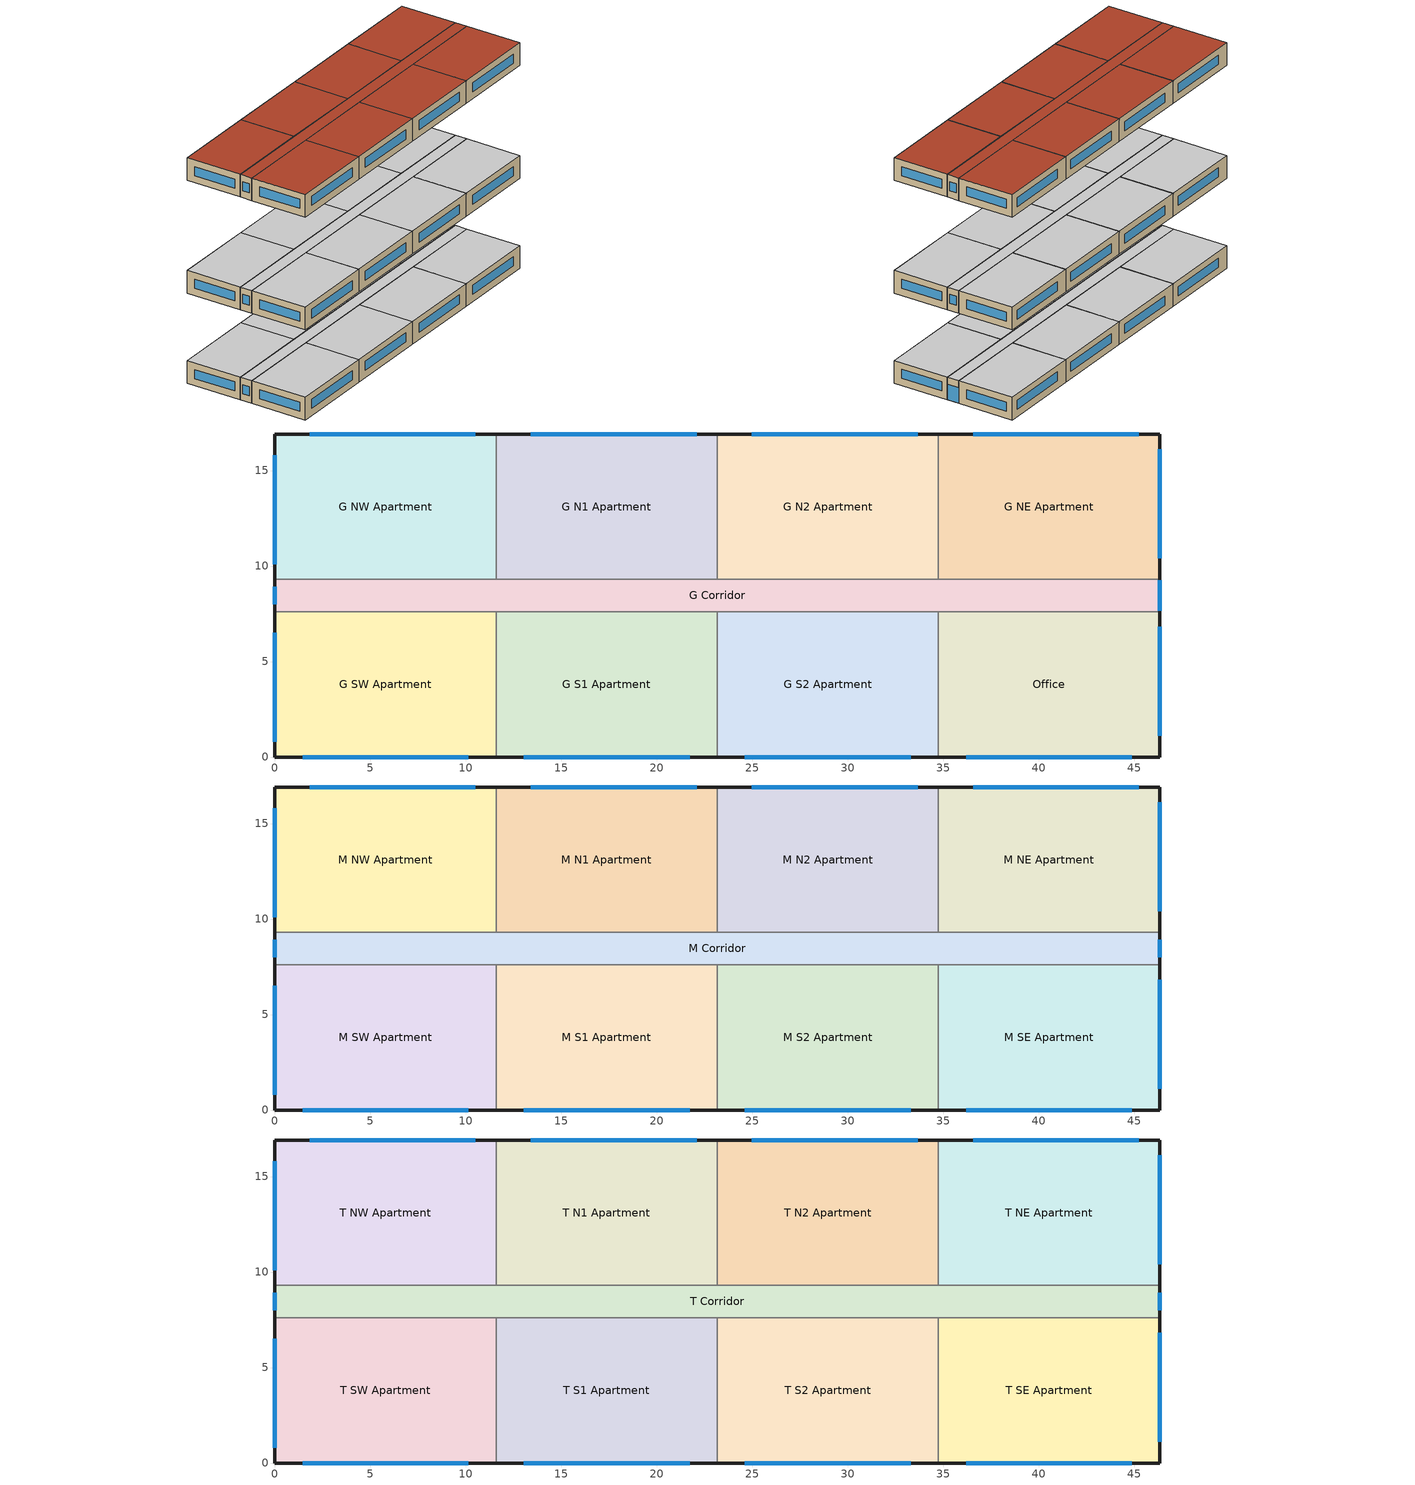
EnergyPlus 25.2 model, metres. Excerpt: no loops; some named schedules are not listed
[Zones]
G SW Apartment
 floor ground (gGFloorSWA_Ffactor): 0,7.62 11.58,7.62 11.58,0 0,0 z0
 wall outside (res_ext_wall_grd): 0,7.62 0,0 11.58,0 z0:3.05
 wall to G Corridor (int_wall): 11.58,7.62 0,7.62 z0:3.05
 wall to G S1 Apartment (int_wall): 11.58,0 11.58,7.62 z0:3.05
 window (ResWindow_U_0.382_SHGC_0.353): 1.45,0 10.13,0 / 0,6.5 0,0.79 z0.95:2.17
 ceiling adiabatic (int_slab_ceiling): 11.58,0 11.58,7.62 0,7.62 0,0 z3.05
G NW Apartment
 floor ground (gGFloorNWA_Ffactor): 0,16.92 11.58,16.92 11.58,9.3 0,9.3 z0
 wall outside (res_ext_wall_grd): 11.58,16.92 0,16.92 0,9.3 z0:3.05
 wall to G Corridor (int_wall): 0,9.3 11.58,9.3 z0:3.05
 wall to G N1 Apartment (int_wall): 11.58,9.3 11.58,16.92 z0:3.05
 window (ResWindow_U_0.382_SHGC_0.353): 0,15.8 0,10.08 / 10.5,16.92 1.81,16.92 z0.95:2.17
 ceiling adiabatic (int_slab_ceiling): 11.58,9.3 11.58,16.92 0,16.92 0,9.3 z3.05
Office
 floor ground (gGFloorSEA_Ffactor): 34.75,7.62 46.33,7.62 46.33,0 34.75,0 z0
 wall outside (nonres_ext_wall_grd): 34.75,0 46.33,0 46.33,7.62 z0:3.05
 wall to G Corridor (int_wall): 46.33,7.62 34.75,7.62 z0:3.05
 window (NonresWindow_U_0.382_SHGC_0.353): 36.19,0 44.88,0 / 46.33,1.1 46.33,6.81 z0.95:2.17
 ceiling adiabatic (int_slab_ceiling): 46.33,0 46.33,7.62 34.75,7.62 34.75,0 z3.05
G NE Apartment
 floor ground (gGFloorNEA_Ffactor): 34.75,16.92 46.33,16.92 46.33,9.3 34.75,9.3 z0
 wall outside (res_ext_wall_grd): 46.33,9.3 46.33,16.92 34.75,16.92 z0:3.05
 wall to G Corridor (int_wall): 34.75,9.3 46.33,9.3 z0:3.05
 window (ResWindow_U_0.382_SHGC_0.353): 45.25,16.92 36.56,16.92 / 46.33,10.4 46.33,16.11 z0.95:2.17
 ceiling adiabatic (int_slab_ceiling): 46.33,9.3 46.33,16.92 34.75,16.92 34.75,9.3 z3.05
G N1 Apartment
 floor ground (gGFloorN1A_Ffactor): 11.58,16.92 23.16,16.92 23.16,9.3 11.58,9.3 z0
 wall outside (res_ext_wall_grd): 23.16,16.92 11.58,16.92 z0:3.05
 wall to G Corridor (int_wall): 11.58,9.3 23.16,9.3 z0:3.05
 wall to G N2 Apartment (int_wall): 23.16,9.3 23.16,16.92 z0:3.05
 window (ResWindow_U_0.382_SHGC_0.353): 22.08,16.92 13.4,16.92 z0.95:2.17
 ceiling adiabatic (int_slab_ceiling): 23.16,9.3 23.16,16.92 11.58,16.92 11.58,9.3 z3.05
G N2 Apartment
 floor ground (gGFloorN2A_Ffactor): 23.16,16.92 34.75,16.92 34.75,9.3 23.16,9.3 z0
 wall outside (res_ext_wall_grd): 34.75,16.92 23.16,16.92 z0:3.05
 wall to G Corridor (int_wall): 23.16,9.3 34.75,9.3 z0:3.05
 wall to G NE Apartment (int_wall): 34.75,9.3 34.75,16.92 z0:3.05
 window (ResWindow_U_0.382_SHGC_0.353): 33.66,16.92 24.98,16.92 z0.95:2.17
 ceiling adiabatic (int_slab_ceiling): 34.75,9.3 34.75,16.92 23.16,16.92 23.16,9.3 z3.05
G S1 Apartment
 floor ground (gGFloorS1A_Ffactor): 11.58,7.62 23.16,7.62 23.16,0 11.58,0 z0
 wall outside (res_ext_wall_grd): 11.58,0 23.16,0 z0:3.05
 wall to G Corridor (int_wall): 23.16,7.62 11.58,7.62 z0:3.05
 wall to G S2 Apartment (int_wall): 23.16,0 23.16,7.62 z0:3.05
 window (ResWindow_U_0.382_SHGC_0.353): 13.03,0 21.72,0 z0.95:2.17
 ceiling adiabatic (int_slab_ceiling): 23.16,0 23.16,7.62 11.58,7.62 11.58,0 z3.05
G S2 Apartment
 floor ground (gGFloorS2A_Ffactor): 23.16,7.62 34.75,7.62 34.75,0 23.16,0 z0
 wall outside (res_ext_wall_grd): 23.16,0 34.75,0 z0:3.05
 wall to G Corridor (int_wall): 34.75,7.62 23.16,7.62 z0:3.05
 wall to Office (int_wall): 34.75,0 34.75,7.62 z0:3.05
 window (ResWindow_U_0.382_SHGC_0.353): 24.61,0 33.3,0 z0.95:2.17
 ceiling adiabatic (int_slab_ceiling): 34.75,0 34.75,7.62 23.16,7.62 23.16,0 z3.05
G Corridor
 floor ground (gFloorC_Ffactor): 0,9.3 46.33,9.3 46.33,7.62 0,7.62 z0
 wall outside (nonres_ext_wall_grd): 0,9.3 0,7.62 / 46.33,7.62 46.33,9.3 z0:3.05
 window (NonresWindow_U_0.382_SHGC_0.353): 0,8.91 0,8 z0.95:2.17; 46.33,7.67 46.33,9.25 z0:2.13
 ceiling adiabatic (int_slab_ceiling): 46.33,7.62 46.33,9.3 0,9.3 0,7.62 z3.05
M SW Apartment
 floor adiabatic (int_slab_floor): 0,7.62 11.58,7.62 11.58,0 0,0 z12.19
 wall outside (res_ext_wall_mid): 0,7.62 0,0 11.58,0 z12.19:15.24
 wall to M Corridor (int_wall): 11.58,7.62 0,7.62 z12.19:15.24
 wall to M S1 Apartment (int_wall): 11.58,0 11.58,7.62 z12.19:15.24
 window (ResWindow_U_0.382_SHGC_0.353): 1.45,0 10.13,0 / 0,6.5 0,0.79 z13.15:14.36
 ceiling adiabatic (int_slab_ceiling): 11.58,0 11.58,7.62 0,7.62 0,0 z15.24
M NW Apartment
 floor adiabatic (int_slab_floor): 0,16.92 11.58,16.92 11.58,9.3 0,9.3 z12.19
 wall outside (res_ext_wall_mid): 11.58,16.92 0,16.92 0,9.3 z12.19:15.24
 wall to M Corridor (int_wall): 0,9.3 11.58,9.3 z12.19:15.24
 wall to M N1 Apartment (int_wall): 11.58,9.3 11.58,16.92 z12.19:15.24
 window (ResWindow_U_0.382_SHGC_0.353): 0,15.8 0,10.08 / 10.5,16.92 1.81,16.92 z13.15:14.36
 ceiling adiabatic (int_slab_ceiling): 11.58,9.3 11.58,16.92 0,16.92 0,9.3 z15.24
M SE Apartment
 floor adiabatic (int_slab_floor): 34.75,7.62 46.33,7.62 46.33,0 34.75,0 z12.19
 wall outside (res_ext_wall_mid): 34.75,0 46.33,0 46.33,7.62 z12.19:15.24
 wall to M Corridor (int_wall): 46.33,7.62 34.75,7.62 z12.19:15.24
 window (ResWindow_U_0.382_SHGC_0.353): 36.19,0 44.88,0 / 46.33,1.1 46.33,6.81 z13.15:14.36
 ceiling adiabatic (int_slab_ceiling): 46.33,0 46.33,7.62 34.75,7.62 34.75,0 z15.24
M NE Apartment
 floor adiabatic (int_slab_floor): 34.75,16.92 46.33,16.92 46.33,9.3 34.75,9.3 z12.19
 wall outside (res_ext_wall_mid): 46.33,9.3 46.33,16.92 34.75,16.92 z12.19:15.24
 wall to M Corridor (int_wall): 34.75,9.3 46.33,9.3 z12.19:15.24
 window (ResWindow_U_0.382_SHGC_0.353): 45.25,16.92 36.56,16.92 / 46.33,10.4 46.33,16.11 z13.15:14.36
 ceiling adiabatic (int_slab_ceiling): 46.33,9.3 46.33,16.92 34.75,16.92 34.75,9.3 z15.24
M N1 Apartment
 floor adiabatic (int_slab_floor): 11.58,16.92 23.16,16.92 23.16,9.3 11.58,9.3 z12.19
 wall outside (res_ext_wall_mid): 23.16,16.92 11.58,16.92 z12.19:15.24
 wall to M Corridor (int_wall): 11.58,9.3 23.16,9.3 z12.19:15.24
 wall to M N2 Apartment (int_wall): 23.16,9.3 23.16,16.92 z12.19:15.24
 window (ResWindow_U_0.382_SHGC_0.353): 22.08,16.92 13.4,16.92 z13.15:14.36
 ceiling adiabatic (int_slab_ceiling): 23.16,9.3 23.16,16.92 11.58,16.92 11.58,9.3 z15.24
M N2 Apartment
 floor adiabatic (int_slab_floor): 23.16,16.92 34.75,16.92 34.75,9.3 23.16,9.3 z12.19
 wall outside (res_ext_wall_mid): 34.75,16.92 23.16,16.92 z12.19:15.24
 wall to M Corridor (int_wall): 23.16,9.3 34.75,9.3 z12.19:15.24
 wall to M NE Apartment (int_wall): 34.75,9.3 34.75,16.92 z12.19:15.24
 window (ResWindow_U_0.382_SHGC_0.353): 33.66,16.92 24.98,16.92 z13.15:14.36
 ceiling adiabatic (int_slab_ceiling): 34.75,9.3 34.75,16.92 23.16,16.92 23.16,9.3 z15.24
M S1 Apartment
 floor adiabatic (int_slab_floor): 11.58,7.62 23.16,7.62 23.16,0 11.58,0 z12.19
 wall outside (res_ext_wall_mid): 11.58,0 23.16,0 z12.19:15.24
 wall to M Corridor (int_wall): 23.16,7.62 11.58,7.62 z12.19:15.24
 wall to M S2 Apartment (int_wall): 23.16,0 23.16,7.62 z12.19:15.24
 window (ResWindow_U_0.382_SHGC_0.353): 13.03,0 21.72,0 z13.15:14.36
 ceiling adiabatic (int_slab_ceiling): 23.16,0 23.16,7.62 11.58,7.62 11.58,0 z15.24
M S2 Apartment
 floor adiabatic (int_slab_floor): 23.16,7.62 34.75,7.62 34.75,0 23.16,0 z12.19
 wall outside (res_ext_wall_mid): 23.16,0 34.75,0 z12.19:15.24
 wall to M Corridor (int_wall): 34.75,7.62 23.16,7.62 z12.19:15.24
 wall to M SE Apartment (int_wall): 34.75,0 34.75,7.62 z12.19:15.24
 window (ResWindow_U_0.382_SHGC_0.353): 24.61,0 33.3,0 z13.15:14.36
 ceiling adiabatic (int_slab_ceiling): 34.75,0 34.75,7.62 23.16,7.62 23.16,0 z15.24
M Corridor
 floor adiabatic (int_slab_floor): 0,9.3 46.33,9.3 46.33,7.62 0,7.62 z12.19
 wall outside (nonres_ext_wall_mid): 0,9.3 0,7.62 / 46.33,7.62 46.33,9.3 z12.19:15.24
 window (NonresWindow_U_0.382_SHGC_0.353): 0,8.91 0,8 / 46.33,8 46.33,8.91 z13.15:14.36
 ceiling adiabatic (int_slab_ceiling): 46.33,7.62 46.33,9.3 0,9.3 0,7.62 z15.24
T SW Apartment
 floor adiabatic (int_slab_floor): 0,7.62 11.58,7.62 11.58,0 0,0 z27.43
 wall outside (res_ext_wall_top): 0,7.62 0,0 11.58,0 z27.43:30.48
 wall to T Corridor (int_wall): 11.58,7.62 0,7.62 z27.43:30.48
 wall to T S1 Apartment (int_wall): 11.58,0 11.58,7.62 z27.43:30.48
 window (ResWindow_U_0.382_SHGC_0.353): 1.45,0 10.13,0 / 0,6.5 0,0.79 z28.38:29.6
 roof outside (res_roof): 11.58,0 11.58,7.62 0,7.62 0,0 z30.48
T NW Apartment
 floor adiabatic (int_slab_floor): 0,16.92 11.58,16.92 11.58,9.3 0,9.3 z27.43
 wall outside (res_ext_wall_top): 11.58,16.92 0,16.92 0,9.3 z27.43:30.48
 wall to T Corridor (int_wall): 0,9.3 11.58,9.3 z27.43:30.48
 wall to T N1 Apartment (int_wall): 11.58,9.3 11.58,16.92 z27.43:30.48
 window (ResWindow_U_0.382_SHGC_0.353): 0,15.8 0,10.08 / 10.5,16.92 1.81,16.92 z28.38:29.6
 roof outside (res_roof): 11.58,9.3 11.58,16.92 0,16.92 0,9.3 z30.48
T SE Apartment
 floor adiabatic (int_slab_floor): 34.75,7.62 46.33,7.62 46.33,0 34.75,0 z27.43
 wall outside (res_ext_wall_top): 34.75,0 46.33,0 46.33,7.62 z27.43:30.48
 wall to T Corridor (int_wall): 46.33,7.62 34.75,7.62 z27.43:30.48
 window (ResWindow_U_0.382_SHGC_0.353): 36.19,0 44.88,0 / 46.33,1.1 46.33,6.81 z28.38:29.6
 roof outside (res_roof): 46.33,0 46.33,7.62 34.75,7.62 34.75,0 z30.48
T NE Apartment
 floor adiabatic (int_slab_floor): 34.75,16.92 46.33,16.92 46.33,9.3 34.75,9.3 z27.43
 wall outside (res_ext_wall_top): 46.33,9.3 46.33,16.92 34.75,16.92 z27.43:30.48
 wall to T Corridor (int_wall): 34.75,9.3 46.33,9.3 z27.43:30.48
 window (ResWindow_U_0.382_SHGC_0.353): 45.25,16.92 36.56,16.92 / 46.33,10.4 46.33,16.11 z28.38:29.6
 roof outside (res_roof): 46.33,9.3 46.33,16.92 34.75,16.92 34.75,9.3 z30.48
T N1 Apartment
 floor adiabatic (int_slab_floor): 11.58,16.92 23.16,16.92 23.16,9.3 11.58,9.3 z27.43
 wall outside (res_ext_wall_top): 23.16,16.92 11.58,16.92 z27.43:30.48
 wall to T Corridor (int_wall): 11.58,9.3 23.16,9.3 z27.43:30.48
 wall to T N2 Apartment (int_wall): 23.16,9.3 23.16,16.92 z27.43:30.48
 window (ResWindow_U_0.382_SHGC_0.353): 22.08,16.92 13.4,16.92 z28.38:29.6
 roof outside (res_roof): 23.16,9.3 23.16,16.92 11.58,16.92 11.58,9.3 z30.48
T N2 Apartment
 floor adiabatic (int_slab_floor): 23.16,16.92 34.75,16.92 34.75,9.3 23.16,9.3 z27.43
 wall outside (res_ext_wall_top): 34.75,16.92 23.16,16.92 z27.43:30.48
 wall to T Corridor (int_wall): 23.16,9.3 34.75,9.3 z27.43:30.48
 wall to T NE Apartment (int_wall): 34.75,9.3 34.75,16.92 z27.43:30.48
 window (ResWindow_U_0.382_SHGC_0.353): 33.66,16.92 24.98,16.92 z28.38:29.6
 roof outside (res_roof): 34.75,9.3 34.75,16.92 23.16,16.92 23.16,9.3 z30.48
T S1 Apartment
 floor adiabatic (int_slab_floor): 11.58,7.62 23.16,7.62 23.16,0 11.58,0 z27.43
 wall outside (res_ext_wall_top): 11.58,0 23.16,0 z27.43:30.48
 wall to T Corridor (int_wall): 23.16,7.62 11.58,7.62 z27.43:30.48
 wall to T S2 Apartment (int_wall): 23.16,0 23.16,7.62 z27.43:30.48
 window (ResWindow_U_0.382_SHGC_0.353): 13.03,0 21.72,0 z28.38:29.6
 roof outside (res_roof): 23.16,0 23.16,7.62 11.58,7.62 11.58,0 z30.48
T S2 Apartment
 floor adiabatic (int_slab_floor): 23.16,7.62 34.75,7.62 34.75,0 23.16,0 z27.43
 wall outside (res_ext_wall_top): 23.16,0 34.75,0 z27.43:30.48
 wall to T Corridor (int_wall): 34.75,7.62 23.16,7.62 z27.43:30.48
 wall to T SE Apartment (int_wall): 34.75,0 34.75,7.62 z27.43:30.48
 window (ResWindow_U_0.382_SHGC_0.353): 24.61,0 33.3,0 z28.38:29.6
 roof outside (res_roof): 34.75,0 34.75,7.62 23.16,7.62 23.16,0 z30.48
T Corridor
 floor adiabatic (int_slab_floor): 0,9.3 46.33,9.3 46.33,7.62 0,7.62 z27.43
 wall outside (nonres_ext_wall_top): 0,9.3 0,7.62 / 46.33,7.62 46.33,9.3 z27.43:30.48
 window (NonresWindow_U_0.382_SHGC_0.353): 0,8.91 0,8 / 46.33,8 46.33,8.91 z28.38:29.6
 roof outside (nonres_roof): 46.33,7.62 46.33,9.3 0,9.3 0,7.62 z30.48
[Building]
ApartmentHighRise: North Axis {deg}=0; Terrain=City; Loads Convergence Tolerance Value {W}=0.04; Temperature Convergence Tolerance Value {deltaC}=0.2; Solar Distribution=FullInteriorAndExterior; Maximum Number of Warmup Days=25; Minimum Number of Warmup Days=6
[Site:Location]
Site:Location=Albuquerque.Intl.Sunport_NM_USA WMO=723650; Latitude {N+ S-}=35.04; Longitude {W- E+}=-106.62; Time Zone Relative to GMT {GMT+/-}=-7; Elevation {m}=1620
[SizingPeriod:DesignDay] Day of Month=21; Dry-Bulb Temperature Range Modifier Type=DefaultMultipliers; Humidity Condition Type=Wetbulb; Barometric Pressure {Pa}=83318; Rain {Yes/No}=No; Snow on ground {Yes/No}=No; Daylight Savings Time Indicator=No
Name | Month | Day Type | Maximum Dry-Bulb Temperature {C} | Daily Dry-Bulb Temperature Range {C} | Wetbulb at Maximum Dry-Bulb {C} | Wind Speed {m/s} design conditions vs. traditional 6.71 m/s (15 mph) | Wind Direction {Degrees; N=0, S=180} | Solar Model Indicator | Clearness {0.0 to 1.1} | Wind Speed {m/s} design conditions vs. traditional 3.35 m/s (7mph) | ASHRAE Clear Sky Optical Depth for Beam Irradiance (taub) | ASHRAE Clear Sky Optical Depth for Diffuse Irradiance (taud)
Albuquerque.Intl.Sunport_NM_USA Ann Htg 99.6% Condns DB | 12 | WinterDesignDay | -7.9 | 0 | -7.9 | 3.2 | 0 | ASHRAEClearSky | 0
Albuquerque.Intl.Sunport_NM_USA Ann Clg .4% Condns DB=>MWB | 7 | SummerDesignDay | 35.1 | 13.5 | 15.7 |  | 220 | ASHRAETau |  | 4.4 | 0.463 | 1.887
[Site:WaterMainsTemperature]
Calculation Method=CORRELATION; Annual average outdoor air temperature {C}=13.6333; Maximum difference in monthly average outdoor air temperatures {C}=23.5
[Site:GroundTemperature:FCfactorMethod]
January Ground Temperature {C}=13.7; February Ground Temperature {C}=7; March Ground Temperature {C}=2.1; April Ground Temperature {C}=2.6; May Ground Temperature {C}=4.3; June Ground Temperature {C}=8.8; July Ground Temperature {C}=13.9; August Ground Temperature {C}=17.8; September Ground Temperature {C}=23.2; October Ground Temperature {C}=25.6; November Ground Temperature {C}=24.1; December Ground Temperature {C}=20.5
[Material]
Name | Roughness | Thickness {m} | Conductivity {W/m-K} | Density {kg/m3} | Specific Heat {J/kg-K} | Thermal Absorptance | Solar Absorptance | Visible Absorptance | Absorptance:Thermal | Absorptance:Solar | Absorptance:Visible
Std Wood 6inch | MediumSmooth | 0.15 | 0.12 | 540 | 1210 | 0.9 | 0.7 | 0.7
F07 25mm stucco | Smooth | 0.0254 | 0.72 | 1856 | 840 | 0.9 | 0.7 | 0.7
F08 Metal surface | Smooth | 0.0008 | 45.28 | 7824 | 500
F13 Built-up roofing | Rough | 0.0095 | 0.16 | 1120 | 1460 |  |  |  | 0.9 | 0.7
G01 13mm gypsum board | Smooth | 0.0127 | 0.16 | 800 | 1090 |  |  |  | 0.9 | 0.7 | 0.5
G01 16mm gypsum board | MediumSmooth | 0.0159 | 0.16 | 800 | 1090
100mm Normalweight concrete floor | MediumRough | 0.1016 | 2.31 | 2322 | 832
[Material:NoMass]
CP02 CARPET PAD: VeryRough, 0.21648, 0.9, 0.7, 0.8
Nonres_Roof_Insulation; Res_Roof_Insulation: MediumSmooth, 5.30668, 0.9, 0.7, 0.7
Nonres_Exterior_Wall_Insulation_grd; Res_Exterior_Wall_Insulation_grd: MediumSmooth, 1.3578, 0.9, 0.7, 0.7
Nonres_Exterior_Wall_Insulation_mid; Res_Exterior_Wall_Insulation_mid: MediumSmooth, 1.33311, 0.9, 0.7, 0.7
Nonres_Exterior_Wall_Insulation_top; Res_Exterior_Wall_Insulation_top: MediumSmooth, 1.06161, 0.9, 0.7, 0.7
[Construction]
InteriorFurnishings: Std Wood 6inch
int_wall: G01 13mm gypsum board, G01 13mm gypsum board
int_slab_floor: 100mm Normalweight concrete floor, CP02 CARPET PAD
int_slab_ceiling: CP02 CARPET PAD, 100mm Normalweight concrete floor
nonres_roof: F13 Built-up roofing, Nonres_Roof_Insulation, F08 Metal surface
res_roof: F13 Built-up roofing, Res_Roof_Insulation, F08 Metal surface
nonres_ext_wall_grd: F07 25mm stucco, G01 16mm gypsum board, Nonres_Exterior_Wall_Insulation_grd, G01 16mm gypsum board
nonres_ext_wall_mid: F07 25mm stucco, G01 16mm gypsum board, Nonres_Exterior_Wall_Insulation_mid, G01 16mm gypsum board
nonres_ext_wall_top: F07 25mm stucco, G01 16mm gypsum board, Nonres_Exterior_Wall_Insulation_top, G01 16mm gypsum board
res_ext_wall_grd: F07 25mm stucco, G01 16mm gypsum board, Res_Exterior_Wall_Insulation_grd, G01 16mm gypsum board
res_ext_wall_mid: F07 25mm stucco, G01 16mm gypsum board, Res_Exterior_Wall_Insulation_mid, G01 16mm gypsum board
res_ext_wall_top: F07 25mm stucco, G01 16mm gypsum board, Res_Exterior_Wall_Insulation_top, G01 16mm gypsum board
NonresWindow_U_0.382_SHGC_0.353: Nonres Window Glazing Layer
ResWindow_U_0.382_SHGC_0.353: Res Window Glazing Layer
[WindowMaterial:SimpleGlazingSystem] U-Factor {W/m2-K}=2.1691; Solar Heat Gain Coefficient=0.353; Visible Transmittance=0.3883
Nonres Window Glazing Layer; Res Window Glazing Layer
[Construction:FfactorGroundFloor] F-Factor {W/m-K}=0.90012
Name | Area {m2} | PerimeterExposed {m}
gGFloorSWA_Ffactor; gGFloorNWA_Ffactor; gGFloorSEA_Ffactor; gGFloorNEA_Ffactor | 88.2487 | 19.2014
gGFloorN1A_Ffactor; gGFloorN2A_Ffactor; gGFloorS1A_Ffactor; gGFloorS2A_Ffactor | 88.2487 | 11.5818
gFloorC_Ffactor | 77.6585 | 3.3526
[Zone] Type=1; Multiplier=1; Ceiling Height {m}=-9999; Volume {m3}=autocalculate; Floor Area {m2}=autocalculate; Part of Total Floor Area=Yes
G SW Apartment; G NW Apartment; Office; G NE Apartment; G N1 Apartment; G N2 Apartment; G S1 Apartment; G S2 Apartment; G Corridor; M SW Apartment; M NW Apartment; M SE Apartment; M NE Apartment; M N1 Apartment; M N2 Apartment; M S1 Apartment; M S2 Apartment; M Corridor; T SW Apartment; T NW Apartment; T SE Apartment; T NE Apartment; T N1 Apartment; T N2 Apartment; T S1 Apartment; T S2 Apartment; T Corridor
[InternalMass] Construction=InteriorFurnishings
Name | Zone or ZoneList | Surface Area {m2}
G SW Apartment_InternalMass_1 | G SW Apartment | 88.2493
G NW Apartment_InternalMass_1 | G NW Apartment | 88.2493
Office_InternalMass_1 | Office | 88.2493
G NE Apartment_InternalMass_1 | G NE Apartment | 88.2493
G N1 Apartment_InternalMass_1 | G N1 Apartment | 88.2493
G N2 Apartment_InternalMass_1 | G N2 Apartment | 88.2493
G S1 Apartment_InternalMass_1 | G S1 Apartment | 88.2493
G S2 Apartment_InternalMass_1 | G S2 Apartment | 88.2493
M SW Apartment_InternalMass_1 | M SW Apartment | 176.4981
M NW Apartment_InternalMass_1 | M NW Apartment | 176.4981
M SE Apartment_InternalMass_1 | M SE Apartment | 176.4981
M NE Apartment_InternalMass_1 | M NE Apartment | 176.4981
M N1 Apartment_InternalMass_1 | M N1 Apartment | 176.4981
M N2 Apartment_InternalMass_1 | M N2 Apartment | 176.4981
M S1 Apartment_InternalMass_1 | M S1 Apartment | 176.4981
M S2 Apartment_InternalMass_1 | M S2 Apartment | 176.4981
T SW Apartment_InternalMass_1 | T SW Apartment | 88.2493
T NW Apartment_InternalMass_1 | T NW Apartment | 88.2493
T SE Apartment_InternalMass_1 | T SE Apartment | 88.2493
T NE Apartment_InternalMass_1 | T NE Apartment | 88.2493
T N1 Apartment_InternalMass_1 | T N1 Apartment | 88.2493
T N2 Apartment_InternalMass_1 | T N2 Apartment | 88.2493
T S1 Apartment_InternalMass_1 | T S1 Apartment | 88.2493
T S2 Apartment_InternalMass_1 | T S2 Apartment | 88.2493
[People] Activity Level Schedule=Activity Schedule
Name | Zone or ZoneList or Space or SpaceList | Number of People Schedule | Number of People Calculation Method | Number of People | Fraction Radiant | Sensible Heat Fraction | Floor Area per Person {m2/person}
G SW Apartment People | G SW Apartment | OCC_APT_SCH_WORKING_FAMILY | People | 2.5 | 0.5 | autocalculate
G NW Apartment People | G NW Apartment | OCC_APT_SCH_STAY_HOME_FAMILY | People | 2.5 | 0.3 | AUTOCALCULATE
Office People | Office | OCC_OFF_w_SB_SCH | Area/Person |  | 0.3 | AUTOCALCULATE | 18.5806
G NE Apartment People | G NE Apartment | OCC_APT_SCH_STAY_HOME_FAMILY | People | 2.5 | 0.3 | AUTOCALCULATE
G N1 Apartment People | G N1 Apartment | OCC_APT_SCH_STAY_HOME_FAMILY | People | 2.5 | 0.3 | AUTOCALCULATE
G N2 Apartment People | G N2 Apartment | OCC_APT_SCH_STAY_HOME_FAMILY | People | 2.5 | 0.3 | AUTOCALCULATE
G S1 Apartment People | G S1 Apartment | OCC_APT_SCH_WORKING_FAMILY | People | 2.5 | 0.3 | AUTOCALCULATE
G S2 Apartment People | G S2 Apartment | OCC_APT_SCH_WORKING_FAMILY | People | 2.5 | 0.3 | AUTOCALCULATE
M SW Apartment People | M SW Apartment | OCC_APT_SCH_WORKING_FAMILY | People | 2.5 | 0.3 | AUTOCALCULATE
M NW Apartment People | M NW Apartment | OCC_APT_SCH_STAY_HOME_FAMILY | People | 2.5 | 0.3 | AUTOCALCULATE
M SE Apartment People | M SE Apartment | OCC_APT_SCH_WORKING_FAMILY | People | 2.5 | 0.3 | AUTOCALCULATE
M NE Apartment People | M NE Apartment | OCC_APT_SCH_STAY_HOME_FAMILY | People | 2.5 | 0.3 | AUTOCALCULATE
M N1 Apartment People | M N1 Apartment | OCC_APT_SCH_STAY_HOME_FAMILY | People | 2.5 | 0.3 | AUTOCALCULATE
M N2 Apartment People | M N2 Apartment | OCC_APT_SCH_STAY_HOME_FAMILY | People | 2.5 | 0.3 | AUTOCALCULATE
M S1 Apartment People | M S1 Apartment | OCC_APT_SCH_WORKING_FAMILY | People | 2.5 | 0.3 | AUTOCALCULATE
M S2 Apartment People | M S2 Apartment | OCC_APT_SCH_WORKING_FAMILY | People | 2.5 | 0.3 | AUTOCALCULATE
T SW Apartment People | T SW Apartment | OCC_APT_SCH_WORKING_FAMILY | People | 2.5 | 0.3 | AUTOCALCULATE
T NW Apartment People | T NW Apartment | OCC_APT_SCH_STAY_HOME_FAMILY | People | 2.5 | 0.3 | AUTOCALCULATE
T SE Apartment People | T SE Apartment | OCC_APT_SCH_WORKING_FAMILY | People | 2.5 | 0.3 | AUTOCALCULATE
T NE Apartment People | T NE Apartment | OCC_APT_SCH_STAY_HOME_FAMILY | People | 2.5 | 0.3 | AUTOCALCULATE
T N1 Apartment People | T N1 Apartment | OCC_APT_SCH_STAY_HOME_FAMILY | People | 2.5 | 0.3 | AUTOCALCULATE
T N2 Apartment People | T N2 Apartment | OCC_APT_SCH_STAY_HOME_FAMILY | People | 2.5 | 0.3 | AUTOCALCULATE
T S1 Apartment People | T S1 Apartment | OCC_APT_SCH_WORKING_FAMILY | People | 2.5 | 0.3 | AUTOCALCULATE
T S2 Apartment People | T S2 Apartment | OCC_APT_SCH_WORKING_FAMILY | People | 2.5 | 0.3 | AUTOCALCULATE
G Corridor People | G Corridor | OCC_APT_SCH_CORRIDOR | People | 4.18 | 0.5 | autocalculate
M Corridor People | M Corridor | OCC_APT_SCH_CORRIDOR | People | 4.18 | 0.5 | autocalculate
T Corridor People | T Corridor | OCC_APT_SCH_CORRIDOR | People | 4.18 | 0.5 | autocalculate
[Lights] Design Level Calculation Method=Watts/Area; Return Air Fraction=0; Fraction Radiant=0.6; Fraction Visible=0.2; Fraction Replaceable=1; Return Air Fraction Calculated from Plenum Temperature=No
Name | Zone or ZoneList or Space or SpaceList | Schedule | Watts per Zone Floor Area {W/m2}
G SW Apartment_Lights_hardwired | G SW Apartment | ltg_sch_apartment_hardwired | 2.15278
G NW Apartment_Lights_hardwired | G NW Apartment | ltg_sch_apartment_hardwired | 2.15278
Office_Lights_hardwired | Office | ltg_sch_office | 6.87372
G NE Apartment_Lights_hardwired | G NE Apartment | ltg_sch_apartment_hardwired | 2.15278
G N1 Apartment_Lights_hardwired | G N1 Apartment | ltg_sch_apartment_hardwired | 2.15278
G N2 Apartment_Lights_hardwired | G N2 Apartment | ltg_sch_apartment_hardwired | 2.15278
G S1 Apartment_Lights_hardwired | G S1 Apartment | ltg_sch_apartment_hardwired | 2.15278
G S2 Apartment_Lights_hardwired | G S2 Apartment | ltg_sch_apartment_hardwired | 2.15278
G Corridor_Lights_hardwired | G Corridor | ltg_sch_corridor | 5.250897
M SW Apartment_Lights_hardwired | M SW Apartment | ltg_sch_apartment_hardwired | 2.15278
M NW Apartment_Lights_hardwired | M NW Apartment | ltg_sch_apartment_hardwired | 2.15278
M SE Apartment_Lights_hardwired | M SE Apartment | ltg_sch_apartment_hardwired | 2.15278
M NE Apartment_Lights_hardwired | M NE Apartment | ltg_sch_apartment_hardwired | 2.15278
M N1 Apartment_Lights_hardwired | M N1 Apartment | ltg_sch_apartment_hardwired | 2.15278
M N2 Apartment_Lights_hardwired | M N2 Apartment | ltg_sch_apartment_hardwired | 2.15278
M S1 Apartment_Lights_hardwired | M S1 Apartment | ltg_sch_apartment_hardwired | 2.15278
M S2 Apartment_Lights_hardwired | M S2 Apartment | ltg_sch_apartment_hardwired | 2.15278
M Corridor_Lights_hardwired | M Corridor | ltg_sch_corridor | 5.250897
T SW Apartment_Lights_hardwired | T SW Apartment | ltg_sch_apartment_hardwired | 2.15278
T NW Apartment_Lights_hardwired | T NW Apartment | ltg_sch_apartment_hardwired | 2.15278
T SE Apartment_Lights_hardwired | T SE Apartment | ltg_sch_apartment_hardwired | 2.15278
T NE Apartment_Lights_hardwired | T NE Apartment | ltg_sch_apartment_hardwired | 2.15278
T N1 Apartment_Lights_hardwired | T N1 Apartment | ltg_sch_apartment_hardwired | 2.15278
T N2 Apartment_Lights_hardwired | T N2 Apartment | ltg_sch_apartment_hardwired | 2.15278
T S1 Apartment_Lights_hardwired | T S1 Apartment | ltg_sch_apartment_hardwired | 2.15278
T S2 Apartment_Lights_hardwired | T S2 Apartment | ltg_sch_apartment_hardwired | 2.15278
T Corridor_Lights_hardwired | T Corridor | ltg_sch_corridor | 5.250897
G SW Apartment_Lights_plugin | G SW Apartment | ltg_sch_apartment_plugin | 0.96875
G NW Apartment_Lights_plugin | G NW Apartment | ltg_sch_apartment_plugin | 0.96875
G NE Apartment_Lights_plugin | G NE Apartment | ltg_sch_apartment_plugin | 0.96875
G N1 Apartment_Lights_plugin | G N1 Apartment | ltg_sch_apartment_plugin | 0.96875
G N2 Apartment_Lights_plugin | G N2 Apartment | ltg_sch_apartment_plugin | 0.96875
G S1 Apartment_Lights_plugin | G S1 Apartment | ltg_sch_apartment_plugin | 0.96875
G S2 Apartment_Lights_plugin | G S2 Apartment | ltg_sch_apartment_plugin | 0.96875
M SW Apartment_Lights_plugin | M SW Apartment | ltg_sch_apartment_plugin | 0.96875
M NW Apartment_Lights_plugin | M NW Apartment | ltg_sch_apartment_plugin | 0.96875
M SE Apartment_Lights_plugin | M SE Apartment | ltg_sch_apartment_plugin | 0.96875
M NE Apartment_Lights_plugin | M NE Apartment | ltg_sch_apartment_plugin | 0.96875
M N1 Apartment_Lights_plugin | M N1 Apartment | ltg_sch_apartment_plugin | 0.96875
M N2 Apartment_Lights_plugin | M N2 Apartment | ltg_sch_apartment_plugin | 0.96875
M S1 Apartment_Lights_plugin | M S1 Apartment | ltg_sch_apartment_plugin | 0.96875
M S2 Apartment_Lights_plugin | M S2 Apartment | ltg_sch_apartment_plugin | 0.96875
T SW Apartment_Lights_plugin | T SW Apartment | ltg_sch_apartment_plugin | 0.96875
T NW Apartment_Lights_plugin | T NW Apartment | ltg_sch_apartment_plugin | 0.96875
T SE Apartment_Lights_plugin | T SE Apartment | ltg_sch_apartment_plugin | 0.96875
T NE Apartment_Lights_plugin | T NE Apartment | ltg_sch_apartment_plugin | 0.96875
T N1 Apartment_Lights_plugin | T N1 Apartment | ltg_sch_apartment_plugin | 0.96875
T N2 Apartment_Lights_plugin | T N2 Apartment | ltg_sch_apartment_plugin | 0.96875
T S1 Apartment_Lights_plugin | T S1 Apartment | ltg_sch_apartment_plugin | 0.96875
T S2 Apartment_Lights_plugin | T S2 Apartment | ltg_sch_apartment_plugin | 0.96875
[ElectricEquipment] Fraction Latent=0
Name | Zone or ZoneList or Space or SpaceList | Schedule | Design Level Calculation Method | Watts per Zone Floor Area {W/m2} | Fraction Radiant | Fraction Lost | Design Level {W}
G SW Apartment_Plug_GSW_Equip | G SW Apartment | EQP_APT_SCH | Watts/Area | 6.67 | 0.5 | 0
G NW Apartment_Plug_GNW_Equip | G NW Apartment | EQP_APT_SCH | Watts/Area | 6.67 | 0.5 | 0
Office_Plug_Office_Equip | Office | EQP_OFF_SCH | Watts/Area | 6.67 | 0.5 | 0
G NE Apartment_Plug_GNE_Equip | G NE Apartment | EQP_APT_SCH | Watts/Area | 6.67 | 0.5 | 0
G N1 Apartment_Plug_GN1_Equip | G N1 Apartment | EQP_APT_SCH | Watts/Area | 6.67 | 0.5 | 0
G N2 Apartment_Plug_GN2_Equip | G N2 Apartment | EQP_APT_SCH | Watts/Area | 6.67 | 0.5 | 0
G S1 Apartment_Plug_GS1_Equip | G S1 Apartment | EQP_APT_SCH | Watts/Area | 6.67 | 0.5 | 0
G S2 Apartment_Plug_GS2_Equip | G S2 Apartment | EQP_APT_SCH | Watts/Area | 6.67 | 0.5 | 0
M SW Apartment_Plug_MSW_Equip | M SW Apartment | EQP_APT_SCH | Watts/Area | 6.67 | 0.5 | 0
M NW Apartment_Plug_MNW_Equip | M NW Apartment | EQP_APT_SCH | Watts/Area | 6.67 | 0.5 | 0
M SE Apartment_Plug_MSE_Equip | M SE Apartment | EQP_APT_SCH | Watts/Area | 6.67 | 0.5 | 0
M NE Apartment_Plug_MNE_Equip | M NE Apartment | EQP_APT_SCH | Watts/Area | 6.67 | 0.5 | 0
M N1 Apartment_Plug_MN1_Equip | M N1 Apartment | EQP_APT_SCH | Watts/Area | 6.67 | 0.5 | 0
M N2 Apartment_Plug_MN2_Equip | M N2 Apartment | EQP_APT_SCH | Watts/Area | 6.67 | 0.5 | 0
M S1 Apartment_Plug_MS1_Equip | M S1 Apartment | EQP_APT_SCH | Watts/Area | 6.67 | 0.5 | 0
M S2 Apartment_Plug_MS2_Equip | M S2 Apartment | EQP_APT_SCH | Watts/Area | 6.67 | 0.5 | 0
T SW Apartment_Plug_TSW_Equip | T SW Apartment | EQP_APT_SCH | Watts/Area | 6.67 | 0.5 | 0
T NW Apartment_Plug_TNW_Equip | T NW Apartment | EQP_APT_SCH | Watts/Area | 6.67 | 0.5 | 0
T SE Apartment_Plug_TSE_Equip | T SE Apartment | EQP_APT_SCH | Watts/Area | 6.67 | 0.5 | 0
T NE Apartment_Plug_TNE_Equip | T NE Apartment | EQP_APT_SCH | Watts/Area | 6.67 | 0.5 | 0
T N1 Apartment_Plug_TN1_Equip | T N1 Apartment | EQP_APT_SCH | Watts/Area | 6.67 | 0.5 | 0
T N2 Apartment_Plug_TN2_Equip | T N2 Apartment | EQP_APT_SCH | Watts/Area | 6.67 | 0.5 | 0
T S1 Apartment_Plug_TS1_Equip | T S1 Apartment | EQP_APT_SCH | Watts/Area | 6.67 | 0.5 | 0
T S2 Apartment_Plug_TS2_Equip | T S2 Apartment | EQP_APT_SCH | Watts/Area | 6.67 | 0.5 | 0
T Corridor_Elevators_Equip | T Corridor | BLDG_ELEVATORS | EquipmentLevel |  | 0 | 0.95 | 10597.39
Elevators_Lights_Fan | T Corridor | ELEV_LIGHT_FAN_SCH_ADD_DF | EquipmentLevel |  | 0 | 0.95 | 52.66
[ZoneInfiltration:DesignFlowRate] Temperature Term Coefficient=0; Velocity Squared Term Coefficient=0
Name | Zone or ZoneList | Schedule | Design Flow Rate Calculation Method | Flow per Exterior Surface Area {m3/s-m2} | Constant Term Coefficient | Velocity Term Coefficient | Design Flow Rate {m3/s}
G SW Apartment_Infiltration | G SW Apartment | INF_APT_SCH | Flow/ExteriorWallArea | 0.000569572 | 0 | 0.224
G NW Apartment_Infiltration | G NW Apartment | INF_APT_SCH | Flow/ExteriorWallArea | 0.000569572 | 0 | 0.224
Office_Infiltration | Office | INF_APT_SCH | Flow/ExteriorWallArea | 0.000569572 | 0 | 0.224
G NE Apartment_Infiltration | G NE Apartment | INF_APT_SCH | Flow/ExteriorWallArea | 0.000569572 | 0 | 0.224
G N1 Apartment_Infiltration | G N1 Apartment | INF_APT_SCH | Flow/ExteriorWallArea | 0.000569572 | 0 | 0.224
G N2 Apartment_Infiltration | G N2 Apartment | INF_APT_SCH | Flow/ExteriorWallArea | 0.000569572 | 0 | 0.224
G S1 Apartment_Infiltration | G S1 Apartment | INF_APT_SCH | Flow/ExteriorWallArea | 0.000569572 | 0 | 0.224
G S2 Apartment_Infiltration | G S2 Apartment | INF_APT_SCH | Flow/ExteriorWallArea | 0.000569572 | 0 | 0.224
G Corridor_Infiltration | G Corridor | INF_APT_SCH | Flow/ExteriorWallArea | 0.000569572 | 0 | 0.224
Door_Infil_GC | G Corridor | INFIL_Door_Opening_SCH | Flow/Zone |  | 1 | 0 | 1.00808
M SW Apartment_Infiltration | M SW Apartment | INF_APT_SCH | Flow/ExteriorWallArea | 0.000569572 | 0 | 0.224
M NW Apartment_Infiltration | M NW Apartment | INF_APT_SCH | Flow/ExteriorWallArea | 0.000569572 | 0 | 0.224
M SE Apartment_Infiltration | M SE Apartment | INF_APT_SCH | Flow/ExteriorWallArea | 0.000569572 | 0 | 0.224
M NE Apartment_Infiltration | M NE Apartment | INF_APT_SCH | Flow/ExteriorWallArea | 0.000569572 | 0 | 0.224
M N1 Apartment_Infiltration | M N1 Apartment | INF_APT_SCH | Flow/ExteriorWallArea | 0.000569572 | 0 | 0.224
M N2 Apartment_Infiltration | M N2 Apartment | INF_APT_SCH | Flow/ExteriorWallArea | 0.000569572 | 0 | 0.224
M S1 Apartment_Infiltration | M S1 Apartment | INF_APT_SCH | Flow/ExteriorWallArea | 0.000569572 | 0 | 0.224
M S2 Apartment_Infiltration | M S2 Apartment | INF_APT_SCH | Flow/ExteriorWallArea | 0.000569572 | 0 | 0.224
M Corridor_Infiltration | M Corridor | INF_APT_SCH | Flow/ExteriorWallArea | 0.000569572 | 0 | 0.224
T SW Apartment_Infiltration | T SW Apartment | INF_APT_SCH | Flow/ExteriorWallArea | 0.000569572 | 0 | 0.224
T NW Apartment_Infiltration | T NW Apartment | INF_APT_SCH | Flow/ExteriorWallArea | 0.000569572 | 0 | 0.224
T SE Apartment_Infiltration | T SE Apartment | INF_APT_SCH | Flow/ExteriorWallArea | 0.000569572 | 0 | 0.224
T NE Apartment_Infiltration | T NE Apartment | INF_APT_SCH | Flow/ExteriorWallArea | 0.000569572 | 0 | 0.224
T N1 Apartment_Infiltration | T N1 Apartment | INF_APT_SCH | Flow/ExteriorWallArea | 0.000569572 | 0 | 0.224
T N2 Apartment_Infiltration | T N2 Apartment | INF_APT_SCH | Flow/ExteriorWallArea | 0.000569572 | 0 | 0.224
T S1 Apartment_Infiltration | T S1 Apartment | INF_APT_SCH | Flow/ExteriorWallArea | 0.000569572 | 0 | 0.224
T S2 Apartment_Infiltration | T S2 Apartment | INF_APT_SCH | Flow/ExteriorWallArea | 0.000569572 | 0 | 0.224
T Corridor_Infiltration | T Corridor | INF_APT_SCH | Flow/ExteriorWallArea | 0.000569572 | 0 | 0.224
[Exterior:Lights]
Facade Lighting: Schedule=Exterior_Lgt_ALWAYS_ON; Design Level {W}=6056.98; Control Option=AstronomicalClock
[ZoneVentilation:WindandStackOpenArea] Opening Area {m2}=0.1181; Opening Area Fraction Schedule=Sliding_Doors_Ventilation_Availability_SCH; Opening Effectiveness=autocalculate; Height Difference {m}=15.2393; Discharge Coefficient for Opening=autocalculate; Minimum Indoor Temperature {C}=18.89; Maximum Indoor Temperature {C}=25.56; Delta Temperature {deltaC}=-100; Minimum Outdoor Temperature {C}=15.56; Maximum Outdoor Temperature {C}=23.89; Maximum Wind Speed {m/s}=40
Name | Zone | Effective Angle {deg}
G SW Apartment Sliding Door Ventilation | G SW Apartment | 180
G NW Apartment Sliding Door Ventilation | G NW Apartment | 0
G NE Apartment Sliding Door Ventilation | G NE Apartment | 0
G N1 Apartment Sliding Door Ventilation | G N1 Apartment | 0
G N2 Apartment Sliding Door Ventilation | G N2 Apartment | 0
G S1 Apartment Sliding Door Ventilation | G S1 Apartment | 180
G S2 Apartment Sliding Door Ventilation | G S2 Apartment | 180
M SW Apartment Sliding Door Ventilation | M SW Apartment | 180
M NW Apartment Sliding Door Ventilation | M NW Apartment | 0
M SE Apartment Sliding Door Ventilation | M SE Apartment | 180
M NE Apartment Sliding Door Ventilation | M NE Apartment | 0
M N1 Apartment Sliding Door Ventilation | M N1 Apartment | 0
M N2 Apartment Sliding Door Ventilation | M N2 Apartment | 0
M S1 Apartment Sliding Door Ventilation | M S1 Apartment | 180
M S2 Apartment Sliding Door Ventilation | M S2 Apartment | 180
T SW Apartment Sliding Door Ventilation | T SW Apartment | 180
T NW Apartment Sliding Door Ventilation | T NW Apartment | 0
T SE Apartment Sliding Door Ventilation | T SE Apartment | 180
T NE Apartment Sliding Door Ventilation | T NE Apartment | 0
T N1 Apartment Sliding Door Ventilation | T N1 Apartment | 0
T N2 Apartment Sliding Door Ventilation | T N2 Apartment | 0
T S1 Apartment Sliding Door Ventilation | T S1 Apartment | 180
T S2 Apartment Sliding Door Ventilation | T S2 Apartment | 180
[HVACTemplate:System:VRF]
VRF_System_1: Gross Rated Total Cooling Capacity {W} (N1)=Autosize; Gross Rated Cooling COP {W/W} (N2)=3.5; Minimum Outdoor Temperature in Cooling Mode {C} (N3)=-5; Maximum Outdoor Temperature in Cooling Mode {C} (N4)=43; Gross Rated Heating Capacity {W} (N5)=Autosize; Rated Heating Capacity Sizing Ratio (N6)=1; Gross Rated Heating COP {W/W} (N7)=4; Minimum Outdoor Temperature in Heating Mode {C} (N8)=-20; Maximum Outdoor Temperature in Heating Mode {C} (N9)=15.5; Minimum Heat Pump Part-Load Ratio (N10)=0.15; Zone Name for Master Thermostat Location (A3)=G SW Apartment; Master Thermostat Priority Control Type (A4)=LoadPriority; Heat Pump Waste Heat Recovery (A6)=No; Equivalent Piping Length for Cooling {m} (N11)=30; Vertical Height for Piping Correction {m} (N12)=10; Equivalent Piping Length for Heating {m} (N13)=30; Crankcase Heater Power per Compressor {W} (N14)=15; Number of Compressors (N15)=2; Ratio of Compressor Size to Total Capacity (N16)=0.5; Max Outdoor Dry-bulb Temp for Crankcase Heater {C} (N17)=5; Defrost Strategy (A7)=ReverseCycle; Defrost Control (A8)=OnDemand; Defrost Time Period Fraction (N18)=0.058333; Resistive Defrost Heater Capacity {W} (N19)=Autosize; Max Outdoor Dry-bulb Temp for Defrost {C} (N20)=5; Condenser Type (A9)=AirCooled; Evaporative Condenser Effectiveness (N22)=0.9; Evaporative Condenser Air Flow Rate {m3/s} (N23)=Autosize; Evaporative Condenser Pump Power {W} (N24)=Autosize; Basin Heater Capacity {W/K} (N25)=0.5; Basin Heater Setpoint Temperature {C} (N26)=2; Fuel Type (A11)=Electricity
[HVACTemplate:Zone:VRF] Template VRF System Name (F2)=VRF_System_1; Rated Total Heating Capacity Sizing Ratio (F6)=1; Cooling Supply Air Flow Rate (F7)=Autosize; No Cooling Supply Air Flow Rate (F8)=Autosize; Heating Supply Air Flow Rate (F9)=Autosize; No Heating Supply Air Flow Rate (F10)=Autosize; Cooling Outdoor Air Flow Rate (F11)=Autosize; Heating Outdoor Air Flow Rate (F12)=Autosize; No Load Outdoor Air Flow Rate (F13)=Autosize; Supply Air Fan Placement (F22)=DrawThrough; Supply Fan Total Efficiency (F23)=0.7; Supply Fan Delta Pressure (F24)=300; Supply Fan Motor Efficiency (F25)=0.9; Cooling Coil Type (F26)=VariableRefrigerantFlowDX; Cooling Coil Gross Rated Total Capacity (F28)=Autosize; Cooling Coil Gross Rated Sensible Heat Ratio (F29)=Autosize; Heat Pump Heating Coil Type (F30)=VariableRefrigerantFlowDX; Heat Pump Heating Coil Gross Rated Capacity (F32)=Autosize; Zone Terminal Unit On Parasitic Electric Energy Use (F33)=30; Zone Terminal Unit Off Parasitic Electric Energy Use (F34)=20; Zone Cooling Design Supply Air Temperature Input Method (F36)=SupplyAirTemperature; Zone Cooling Design Supply Air Temperature (F37)=12.8; Zone Heating Design Supply Air Temperature Input Method (F39)=SupplyAirTemperature; Zone Heating Design Supply Air Temperature (F40)=50
Name | Template Thermostat Name (F3)
G SW Apartment | Thermostat_G SW Apartment
G NW Apartment | Thermostat_G NW Apartment
Office | Thermostat_Office
G NE Apartment | Thermostat_G NE Apartment
G N1 Apartment | Thermostat_G N1 Apartment
G N2 Apartment | Thermostat_G N2 Apartment
G S1 Apartment | Thermostat_G S1 Apartment
G S2 Apartment | Thermostat_G S2 Apartment
G Corridor | Thermostat_G Corridor
M SW Apartment | Thermostat_M SW Apartment
M NW Apartment | Thermostat_M NW Apartment
M SE Apartment | Thermostat_M SE Apartment
M NE Apartment | Thermostat_M NE Apartment
M N1 Apartment | Thermostat_M N1 Apartment
M N2 Apartment | Thermostat_M N2 Apartment
M S1 Apartment | Thermostat_M S1 Apartment
M S2 Apartment | Thermostat_M S2 Apartment
M Corridor | Thermostat_M Corridor
T SW Apartment | Thermostat_T SW Apartment
T NW Apartment | Thermostat_T NW Apartment
T SE Apartment | Thermostat_T SE Apartment
T NE Apartment | Thermostat_T NE Apartment
T N1 Apartment | Thermostat_T N1 Apartment
T N2 Apartment | Thermostat_T N2 Apartment
T S1 Apartment | Thermostat_T S1 Apartment
T S2 Apartment | Thermostat_T S2 Apartment
T Corridor | Thermostat_T Corridor
[Schedule:Compact]
OCC_APT_SCH_STAY_HOME_FAMILY; OCC_APT_SCH_CORRIDOR: Through: 12/31, For: AllDays, Until: 7:00, 1, Until: 8:00, 0.85, Until: 9:00, 0.39, Until: 16:00, 0.25, Until: 17:00, 0.3, Until: 18:00, 0.52, Until: 21:00, 0.87, Until: 24:00, 1
OCC_APT_SCH_WORKING_FAMILY: Through: 12/31, For: SummerDesignDay, Until: 24:00, 1, For: WinterDesignDay, Until: 24:00, 0, For: Weekday, Until: 8:00, 1, Until: 18:00, 0, Until: 24:00, 1, For: Weekend AllOtherDays, Until: 11:00, 1, Until: 15:00, 0.5, Until: 16:00, 0, Until: 24:00, 1
OCC_OFF_w_SB_SCH: Through: 12/31, For: Weekdays, Until: 01:00, 0, Until: 02:00, 0, Until: 03:00, 0, Until: 04:00, 0, Until: 05:00, 0, Until: 06:00, 0, Until: 07:00, 0, Until: 08:00, 0, Until: 09:00, 1, Until: 10:00, 1, Until: 11:00, 1, Until: 12:00, 1, Until: 13:00, 0, Until: 14:00, 1, Until: 15:00, 0, Until: 16:00, 1, Until: 17:00, 1, Until: 18:00, 0, Until: 19:00, 0, Until: 20:00, 0, Until: 21:00, 0, Until: 22:00, 0, Until: 23:00, 0, Until: 24:00, 0, For: AllOtherDays, Until: 01:00, 0, Until: 02:00, 0, Until: 03:00, 0, Until: 04:00, 0, Until: 05:00, 0, Until: 06:00, 0, Until: 07:00, 0, Until: 08:00, 0, Until: 09:00, 0, Until: 10:00, 0, Until: 11:00, 0, Until: 12:00, 0, Until: 13:00, 0, Until: 14:00, 0, Until: 15:00, 0, Until: 16:00, 0, Until: 17:00, 0, Until: 18:00, 0, Until: 19:00, 0, Until: 20:00, 0, Until: 21:00, 0, Until: 22:00, 0, Until: 23:00, 0, Until: 24:00, 0
EQP_APT_SCH: Through: 12/31, For: AllDays, Until: 1:00, 0.45, Until: 2:00, 0.41, Until: 3:00, 0.39, Until: 5:00, 0.38, Until: 6:00, 0.43, Until: 7:00, 0.54, Until: 8:00, 0.65, Until: 9:00, 0.66, Until: 10:00, 0.67, Until: 11:00, 0.69, Until: 12:00, 0.7, Until: 13:00, 0.69, Until: 14:00, 0.66, Until: 15:00, 0.65, Until: 16:00, 0.68, Until: 17:00, 0.8, Until: 19:00, 1, Until: 20:00, 0.93, Until: 21:00, 0.89, Until: 22:00, 0.85, Until: 23:00, 0.71, Until: 24:00, 0.58
EQP_OFF_SCH: Through: 12/31, For: Weekdays, Until: 7:00, 0.218625, Until: 8:00, 0.33125, Until: 12:00, 0.92575, Until: 13:00, 0.870205, Until: 17:00, 0.92575, Until: 18:00, 0.33125, Until: 24:00, 0.218625, For AllOtherDays, Until: 24:00, 0.218625
Activity Schedule: Through: 12/31, For: AllDays, Until: 24:00, 95
BLDG_ELEVATORS: Through: 12/31, For: WinterDesignDay, Until: 24:00, 0.12, For: SummerDesignDay, Until: 24:00, 0.5, For: Allotherdays, Until: 04:00, 0.12, Until: 05:00, 0.12, Until: 06:00, 0.2, Until: 07:00, 0.4, Until: 09:00, 0.5, Until: 10:00, 0.35, Until: 16:00, 0.15, Until: 17:00, 0.35, Until: 19:00, 0.5, Until: 21:00, 0.4, Until: 22:00, 0.3, Until: 23:00, 0.2, Until: 24:00, 0.12
ELEV_LIGHT_FAN_SCH_ADD_DF: Through: 12/31, For: WinterDesignDay, Until: 24:00, 0.05, For: SummerDesignDay, Until: 24:00, 0.5, For: Allotherdays, Until: 04:00, 0.05, Until: 05:00, 0.1, Until: 06:00, 0.2, Until: 07:00, 0.4, Until: 09:00, 0.5, Until: 10:00, 0.35, Until: 16:00, 0.15, Until: 17:00, 0.35, Until: 19:00, 0.5, Until: 21:00, 0.4, Until: 22:00, 0.3, Until: 23:00, 0.2, Until: 24:00, 0.1
[SCHEDULE:COMPACT]
ltg_sch_office: Through: 12/31, For: SummerDesignDay, Until: 24:00, 1, For: WinterDesignDay, Until: 24:00, 0, For: Weekdays, Until: 8:00, 0.12397, Until: 12:00, 0.61987, Until: 13:00, 0.551, Until: 17:00, 0.61987, Until: 24:00, 0.12397, For: Saturday, Until: 24:00, 0.12397, For: AllOtherDays, Until: 24:00, 0.12397
ltg_sch_corridor: Through: 12/31, For: SummerDesignDay, Until: 24:00, 1, For: WinterDesignDay, Until: 24:00, 0, For: Weekdays, Until: 24:00, 0.625, For: Saturday, Until: 24:00, 0.625, For: AllOtherDays, Until: 24:00, 0.625
ltg_sch_apartment_hardwired: Through: 12/31, For: SummerDesignDay, Until: 24:00, 1, For: WinterDesignDay, Until: 24:00, 0, For: Weekdays, Until: 4:00, 0.008145, Until: 5:00, 0.024444, Until: 6:00, 0.052956, Until: 7:00, 0.057033, Until: 8:00, 0.052956, Until: 9:00, 0.024444, Until: 15:00, 0.016299, Until: 16:00, 0.028512, Until: 17:00, 0.057033, Until: 18:00, 0.081477, Until: 19:00, 0.109989, Until: 21:00, 0.130365, Until: 22:00, 0.089622, Until: 23:00, 0.048888, Until: 24:00, 0.020367, For: Saturday, Until: 4:00, 0.008145, Until: 5:00, 0.024444, Until: 6:00, 0.052956, Until: 7:00, 0.057033, Until: 8:00, 0.052956, Until: 9:00, 0.024444, Until: 15:00, 0.016299, Until: 16:00, 0.028512, Until: 17:00, 0.057033, Until: 18:00, 0.081477, Until: 19:00, 0.109989, Until: 21:00, 0.130365, Until: 22:00, 0.089622, Until: 23:00, 0.048888, Until: 24:00, 0.020367, For: AllOtherDays, Until: 4:00, 0.008145, Until: 5:00, 0.024444, Until: 6:00, 0.052956, Until: 7:00, 0.057033, Until: 8:00, 0.052956, Until: 9:00, 0.024444, Until: 15:00, 0.016299, Until: 16:00, 0.028512, Until: 17:00, 0.057033, Until: 18:00, 0.081477, Until: 19:00, 0.109989, Until: 21:00, 0.130365, Until: 22:00, 0.089622, Until: 23:00, 0.048888, Until: 24:00, 0.020367
ltg_sch_apartment_plugin: Through: 12/31, For: SummerDesignDay, Until: 24:00, 1, For: WinterDesignDay, Until: 24:00, 0, For: Weekdays, Until: 4:00, 0.010188, Until: 5:00, 0.030555, Until: 6:00, 0.066195, Until: 7:00, 0.071289, Until: 8:00, 0.066195, Until: 9:00, 0.030555, Until: 15:00, 0.020367, Until: 16:00, 0.035649, Until: 17:00, 0.071289, Until: 18:00, 0.101844, Until: 19:00, 0.137493, Until: 21:00, 0.162954, Until: 22:00, 0.112032, Until: 23:00, 0.06111, Until: 24:00, 0.025461, For: Saturday, Until: 4:00, 0.010188, Until: 5:00, 0.030555, Until: 6:00, 0.066195, Until: 7:00, 0.071289, Until: 8:00, 0.066195, Until: 9:00, 0.030555, Until: 15:00, 0.020367, Until: 16:00, 0.035649, Until: 17:00, 0.071289, Until: 18:00, 0.101844, Until: 19:00, 0.137493, Until: 21:00, 0.162954, Until: 22:00, 0.112032, Until: 23:00, 0.06111, Until: 24:00, 0.025461, For: AllOtherDays, Until: 4:00, 0.010188, Until: 5:00, 0.030555, Until: 6:00, 0.066195, Until: 7:00, 0.071289, Until: 8:00, 0.066195, Until: 9:00, 0.030555, Until: 15:00, 0.020367, Until: 16:00, 0.035649, Until: 17:00, 0.071289, Until: 18:00, 0.101844, Until: 19:00, 0.137493, Until: 21:00, 0.162954, Until: 22:00, 0.112032, Until: 23:00, 0.06111, Until: 24:00, 0.025461
